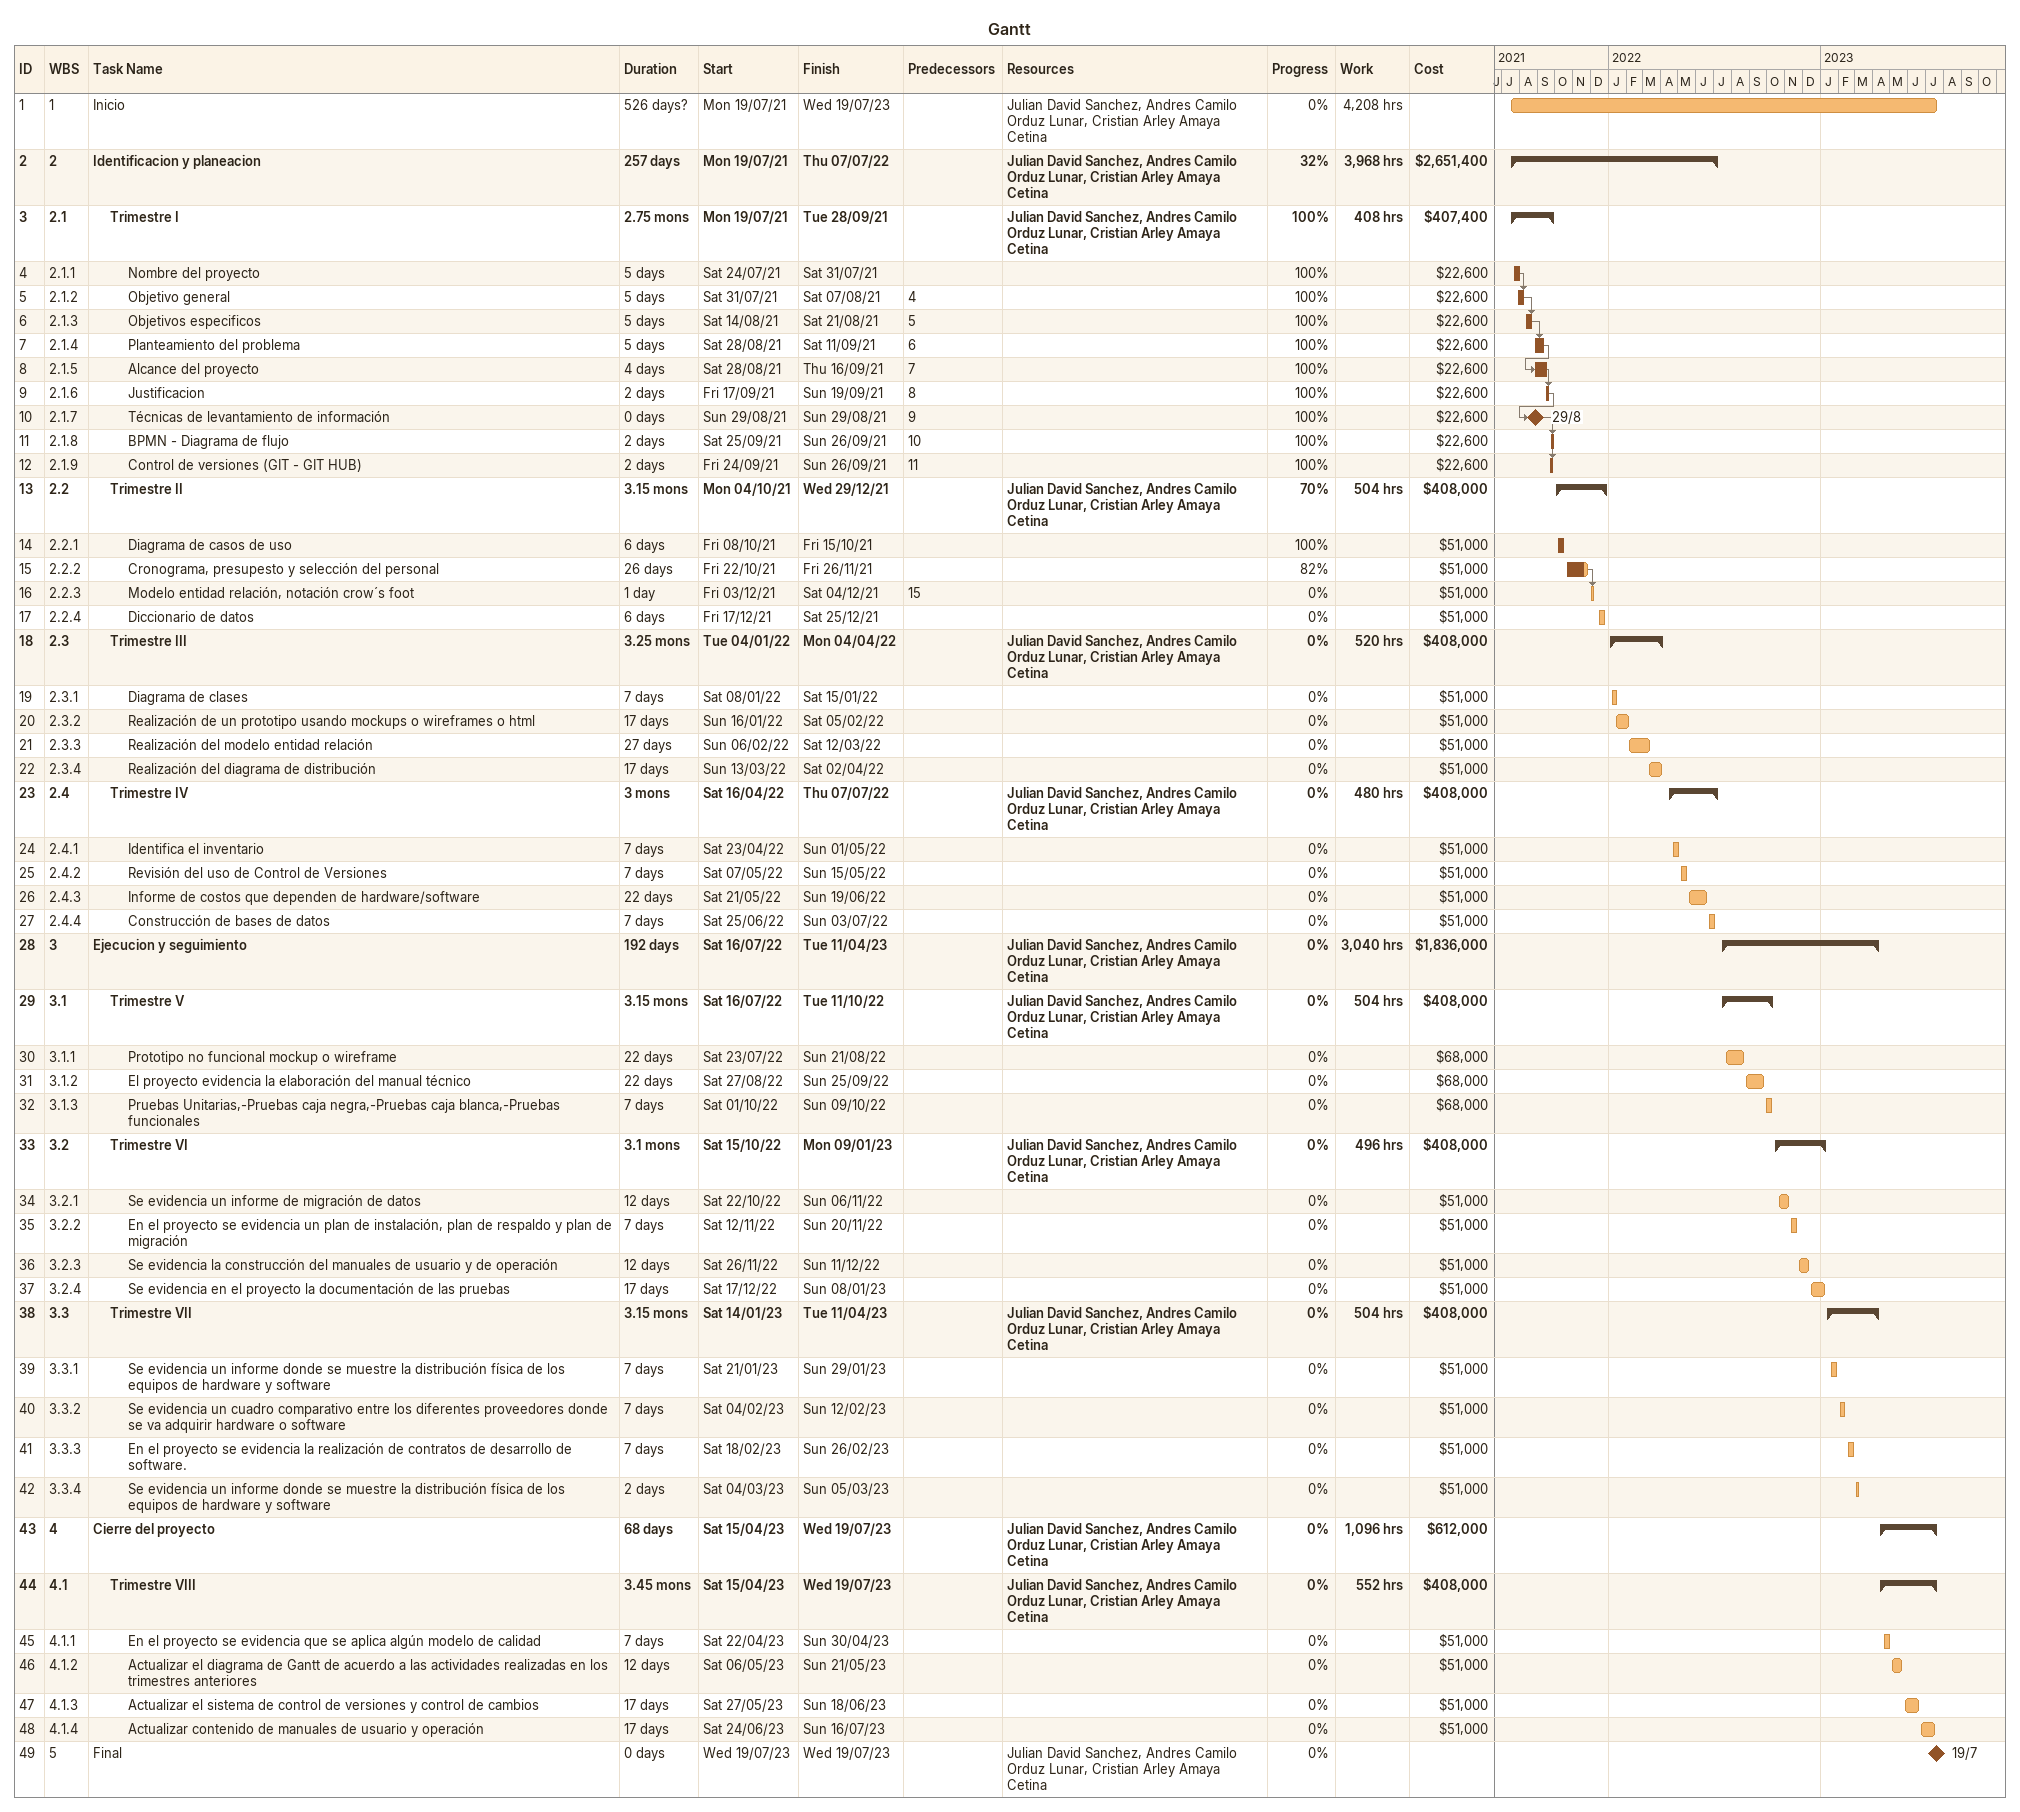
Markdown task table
Gantt

| ID | WBS | Task | Duration | Start | Finish | Predecessors | Resources | % complete | Work (h) | Cost ($) |
|---|---|---|---|---|---|---|---|---|---|---|
| 1 | 1 | Inicio | 526d? | 2021-07-19 | 2023-07-19 |  | Julian David Sanchez, Andres Camilo Orduz Lunar, Cristian Arley Amaya Cetina | 0 | 4208 |  |
| 2 | 2 | **Identificacion y planeacion** | 257d | 2021-07-19 | 2022-07-07 |  | Julian David Sanchez, Andres Camilo Orduz Lunar, Cristian Arley Amaya Cetina | 32 | 3968 | 2651400 |
| 3 | 2.1 | **Trimestre I** | 2.75mo | 2021-07-19 | 2021-09-28 |  | Julian David Sanchez, Andres Camilo Orduz Lunar, Cristian Arley Amaya Cetina | 100 | 408 | 407400 |
| 4 | 2.1.1 | Nombre del proyecto | 5d | 2021-07-24 | 2021-07-31 |  |  | 100 |  | 22600 |
| 5 | 2.1.2 | Objetivo general | 5d | 2021-07-31 | 2021-08-07 | 4 |  | 100 |  | 22600 |
| 6 | 2.1.3 | Objetivos especificos | 5d | 2021-08-14 | 2021-08-21 | 5 |  | 100 |  | 22600 |
| 7 | 2.1.4 | Planteamiento del problema | 5d | 2021-08-28 | 2021-09-11 | 6 |  | 100 |  | 22600 |
| 8 | 2.1.5 | Alcance del proyecto | 4d | 2021-08-28 | 2021-09-16 | 7 |  | 100 |  | 22600 |
| 9 | 2.1.6 | Justificacion | 2d | 2021-09-17 | 2021-09-19 | 8 |  | 100 |  | 22600 |
| 10 | 2.1.7 | Técnicas de levantamiento de información | 0d | 2021-08-29 | 2021-08-29 | 9 |  | 100 |  | 22600 |
| 11 | 2.1.8 | BPMN - Diagrama de flujo | 2d | 2021-09-25 | 2021-09-26 | 10 |  | 100 |  | 22600 |
| 12 | 2.1.9 | Control de versiones (GIT - GIT HUB) | 2d | 2021-09-24 | 2021-09-26 | 11 |  | 100 |  | 22600 |
| 13 | 2.2 | **Trimestre II** | 3.15mo | 2021-10-04 | 2021-12-29 |  | Julian David Sanchez, Andres Camilo Orduz Lunar, Cristian Arley Amaya Cetina | 70 | 504 | 408000 |
| 14 | 2.2.1 | Diagrama de casos de uso | 6d | 2021-10-08 | 2021-10-15 |  |  | 100 |  | 51000 |
| 15 | 2.2.2 | Cronograma, presupesto y selección del personal | 26d | 2021-10-22 | 2021-11-26 |  |  | 82 |  | 51000 |
| 16 | 2.2.3 | Modelo entidad relación, notación crow´s foot | 1d | 2021-12-03 | 2021-12-04 | 15 |  | 0 |  | 51000 |
| 17 | 2.2.4 | Diccionario de datos | 6d | 2021-12-17 | 2021-12-25 |  |  | 0 |  | 51000 |
| 18 | 2.3 | **Trimestre III** | 3.25mo | 2022-01-04 | 2022-04-04 |  | Julian David Sanchez, Andres Camilo Orduz Lunar, Cristian Arley Amaya Cetina | 0 | 520 | 408000 |
| 19 | 2.3.1 | Diagrama de clases | 7d | 2022-01-08 | 2022-01-15 |  |  | 0 |  | 51000 |
| 20 | 2.3.2 | Realización de un prototipo usando mockups o wireframes o html | 17d | 2022-01-16 | 2022-02-05 |  |  | 0 |  | 51000 |
| 21 | 2.3.3 | Realización del modelo entidad relación | 27d | 2022-02-06 | 2022-03-12 |  |  | 0 |  | 51000 |
| 22 | 2.3.4 | Realización del diagrama de distribución | 17d | 2022-03-13 | 2022-04-02 |  |  | 0 |  | 51000 |
| 23 | 2.4 | **Trimestre IV** | 3mo | 2022-04-16 | 2022-07-07 |  | Julian David Sanchez, Andres Camilo Orduz Lunar, Cristian Arley Amaya Cetina | 0 | 480 | 408000 |
| 24 | 2.4.1 | Identifica el inventario | 7d | 2022-04-23 | 2022-05-01 |  |  | 0 |  | 51000 |
| 25 | 2.4.2 | Revisión del uso de Control de Versiones | 7d | 2022-05-07 | 2022-05-15 |  |  | 0 |  | 51000 |
| 26 | 2.4.3 | Informe de costos que dependen de hardware/software | 22d | 2022-05-21 | 2022-06-19 |  |  | 0 |  | 51000 |
| 27 | 2.4.4 | Construcción de bases de datos | 7d | 2022-06-25 | 2022-07-03 |  |  | 0 |  | 51000 |
| 28 | 3 | **Ejecucion y seguimiento** | 192d | 2022-07-16 | 2023-04-11 |  | Julian David Sanchez, Andres Camilo Orduz Lunar, Cristian Arley Amaya Cetina | 0 | 3040 | 1836000 |
| 29 | 3.1 | **Trimestre V** | 3.15mo | 2022-07-16 | 2022-10-11 |  | Julian David Sanchez, Andres Camilo Orduz Lunar, Cristian Arley Amaya Cetina | 0 | 504 | 408000 |
| 30 | 3.1.1 | Prototipo no funcional mockup o wireframe | 22d | 2022-07-23 | 2022-08-21 |  |  | 0 |  | 68000 |
| 31 | 3.1.2 | El proyecto evidencia la elaboración del manual técnico | 22d | 2022-08-27 | 2022-09-25 |  |  | 0 |  | 68000 |
| 32 | 3.1.3 | Pruebas Unitarias,-Pruebas caja negra,-Pruebas caja blanca,-Pruebas funcionales | 7d | 2022-10-01 | 2022-10-09 |  |  | 0 |  | 68000 |
| 33 | 3.2 | **Trimestre VI** | 3.1mo | 2022-10-15 | 2023-01-09 |  | Julian David Sanchez, Andres Camilo Orduz Lunar, Cristian Arley Amaya Cetina | 0 | 496 | 408000 |
| 34 | 3.2.1 | Se evidencia un informe de migración de datos | 12d | 2022-10-22 | 2022-11-06 |  |  | 0 |  | 51000 |
| 35 | 3.2.2 | En el proyecto se evidencia un plan de instalación, plan de respaldo y plan de migración | 7d | 2022-11-12 | 2022-11-20 |  |  | 0 |  | 51000 |
| 36 | 3.2.3 | Se evidencia la construcción del manuales de usuario y de operación | 12d | 2022-11-26 | 2022-12-11 |  |  | 0 |  | 51000 |
| 37 | 3.2.4 | Se evidencia en el proyecto la documentación de las pruebas | 17d | 2022-12-17 | 2023-01-08 |  |  | 0 |  | 51000 |
| 38 | 3.3 | **Trimestre VII** | 3.15mo | 2023-01-14 | 2023-04-11 |  | Julian David Sanchez, Andres Camilo Orduz Lunar, Cristian Arley Amaya Cetina | 0 | 504 | 408000 |
| 39 | 3.3.1 | Se evidencia un informe donde se muestre la distribución física de los equipos de hardware y software | 7d | 2023-01-21 | 2023-01-29 |  |  | 0 |  | 51000 |
| 40 | 3.3.2 | Se evidencia un cuadro comparativo entre los diferentes proveedores donde se va adquirir hardware o software | 7d | 2023-02-04 | 2023-02-12 |  |  | 0 |  | 51000 |
| 41 | 3.3.3 | En el proyecto se evidencia la realización de contratos de desarrollo de software. | 7d | 2023-02-18 | 2023-02-26 |  |  | 0 |  | 51000 |
| 42 | 3.3.4 | Se evidencia un informe donde se muestre la distribución física de los equipos de hardware y software | 2d | 2023-03-04 | 2023-03-05 |  |  | 0 |  | 51000 |
| 43 | 4 | **Cierre del proyecto** | 68d | 2023-04-15 | 2023-07-19 |  | Julian David Sanchez, Andres Camilo Orduz Lunar, Cristian Arley Amaya Cetina | 0 | 1096 | 612000 |
| 44 | 4.1 | **Trimestre VIII** | 3.45mo | 2023-04-15 | 2023-07-19 |  | Julian David Sanchez, Andres Camilo Orduz Lunar, Cristian Arley Amaya Cetina | 0 | 552 | 408000 |
| 45 | 4.1.1 | En el proyecto se evidencia que se aplica algún modelo de calidad | 7d | 2023-04-22 | 2023-04-30 |  |  | 0 |  | 51000 |
| 46 | 4.1.2 | Actualizar el diagrama de Gantt de acuerdo a las actividades realizadas en los trimestres anteriores | 12d | 2023-05-06 | 2023-05-21 |  |  | 0 |  | 51000 |
| 47 | 4.1.3 | Actualizar el sistema de control de versiones y control de cambios | 17d | 2023-05-27 | 2023-06-18 |  |  | 0 |  | 51000 |
| 48 | 4.1.4 | Actualizar contenido de manuales de usuario y operación | 17d | 2023-06-24 | 2023-07-16 |  |  | 0 |  | 51000 |
| 49 | 5 | Final | 0d | 2023-07-19 | 2023-07-19 |  | Julian David Sanchez, Andres Camilo Orduz Lunar, Cristian Arley Amaya Cetina | 0 |  |  |
